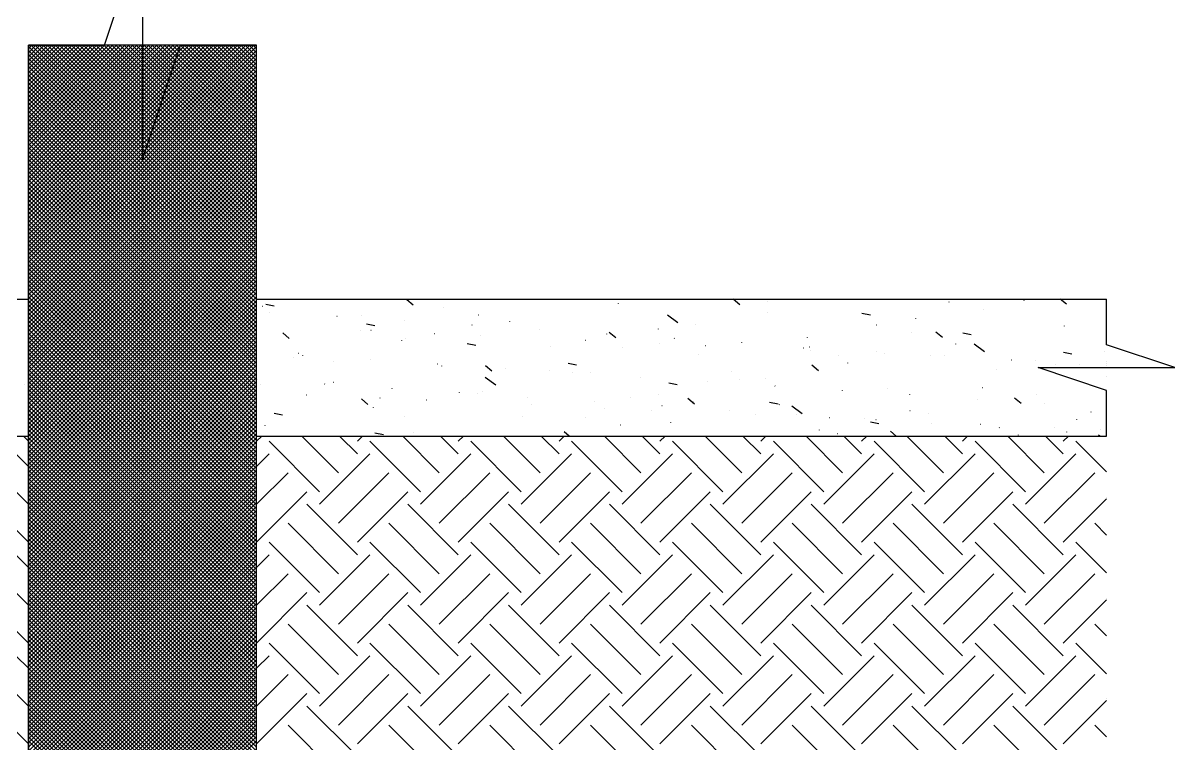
# Model space of a CAD drawing. Extents: x 0 to 119, y 0 to 84.
# Drawn here: x 55.421 to 59.46, y 30.561 to 33.087 of the extents above; entities that cross this region are included whole.
import ezdxf

# ---------------------------------------------------------------- set-up
doc = ezdxf.new("R2010")
doc.units = 0
doc.header["$MEASUREMENT"] = 0
for name, color, linetype in [('1', 3, 'CONTINUOUS'), ('10', 252, 'CONTINUOUS'), ('29', 9, 'CONTINUOUS'), ('3', 7, 'CONTINUOUS'), ('6', 178, 'CONTINUOUS')]:
    doc.layers.add(name, color=color, linetype=linetype)

msp = doc.modelspace()

# ---------------------------------------------------------------- linework, layer by layer
at = {"layer": '1', "color": 3, "linetype": 'Continuous'}
for p, q in [((55.440299, 31.621594), (55.422457, 31.639437)), ((56.240299, 31.621594), (56.258141, 31.639437)), ((56.527414, 31.510962), (56.398939, 31.639437)), ((56.593705, 31.577253), (56.531521, 31.639437)), ((56.593705, 31.621447), (56.611694, 31.639437)), ((56.880967, 31.510962), (56.752492, 31.639437)), ((56.947258, 31.577253), (56.885075, 31.639437)), ((56.947258, 31.621447), (56.965248, 31.639437)), ((57.23452, 31.510962), (57.106046, 31.639437)), ((57.300812, 31.577253), (57.238628, 31.639437)), ((57.300812, 31.621447), (57.318801, 31.639437)), ((57.588074, 31.510962), (57.459599, 31.639437)), ((57.654365, 31.577253), (57.592182, 31.639437)), ((57.654365, 31.621447), (57.672354, 31.639437)), ((57.941627, 31.510962), (57.813152, 31.639437)), ((58.007918, 31.577253), (57.945735, 31.639437)), ((58.007918, 31.621447), (58.025908, 31.639437)), ((58.295181, 31.510962), (58.166706, 31.639437)), ((58.361472, 31.577253), (58.299288, 31.639437)), ((58.361472, 31.621447), (58.379461, 31.639437)), ((58.648734, 31.510962), (58.520259, 31.639437)), ((58.715025, 31.577253), (58.652842, 31.639437)), ((58.715025, 31.621447), (58.733015, 31.639437)), ((59.002287, 31.510962), (58.873813, 31.639437)), ((59.068579, 31.577253), (59.006395, 31.639437)), ((59.068579, 31.621447), (59.086568, 31.639437)), ((56.461122, 31.44467), (56.284346, 31.621447)), ((56.814676, 31.44467), (56.637899, 31.621447)), ((57.168229, 31.44467), (56.991452, 31.621447)), ((57.521783, 31.44467), (57.345006, 31.621447)), ((57.875336, 31.44467), (57.698559, 31.621447)), ((58.228889, 31.44467), (58.052113, 31.621447)), ((58.582443, 31.44467), (58.405666, 31.621447)), ((58.935996, 31.44467), (58.759219, 31.621447)), ((59.220299, 31.513921), (59.112773, 31.621447)), ((55.440299, 31.533206), (55.396252, 31.577253)), ((56.240299, 31.533206), (56.284346, 31.577253)), ((56.461122, 31.400476), (56.637899, 31.577253)), ((56.814676, 31.400476), (56.991452, 31.577253)), ((57.168229, 31.400476), (57.345006, 31.577253)), ((57.521783, 31.400476), (57.698559, 31.577253)), ((57.875336, 31.400476), (58.052113, 31.577253)), ((58.228889, 31.400476), (58.405666, 31.577253)), ((58.582443, 31.400476), (58.759219, 31.577253)), ((58.935996, 31.400476), (59.112773, 31.577253)), ((55.440299, 31.400624), (55.329961, 31.510962)), ((56.240299, 31.400624), (56.350637, 31.510962)), ((56.527414, 31.334185), (56.70419, 31.510962)), ((56.880967, 31.334185), (57.057744, 31.510962)), ((57.23452, 31.334185), (57.411297, 31.510962)), ((57.588074, 31.334185), (57.764851, 31.510962)), ((57.941627, 31.334185), (58.118404, 31.510962)), ((58.295181, 31.334185), (58.471957, 31.510962)), ((58.648734, 31.334185), (58.825511, 31.510962)), ((59.002287, 31.334185), (59.179064, 31.510962)), ((55.440299, 31.268041), (55.263669, 31.44467)), ((56.240299, 31.268041), (56.416928, 31.44467)), ((56.593705, 31.267894), (56.770482, 31.44467)), ((56.947258, 31.267894), (57.124035, 31.44467)), ((57.300812, 31.267894), (57.477588, 31.44467)), ((57.654365, 31.267894), (57.831142, 31.44467)), ((58.007918, 31.267894), (58.184695, 31.44467)), ((58.361472, 31.267894), (58.538249, 31.44467)), ((58.715025, 31.267894), (58.891802, 31.44467)), ((59.220299, 31.425533), (59.220299, 31.425533)), ((56.593705, 31.2237), (56.416928, 31.400476)), ((56.947258, 31.2237), (56.770482, 31.400476)), ((57.300812, 31.2237), (57.124035, 31.400476)), ((57.654365, 31.2237), (57.477588, 31.400476)), ((58.007918, 31.2237), (57.831142, 31.400476)), ((58.361472, 31.2237), (58.184695, 31.400476)), ((58.715025, 31.2237), (58.538249, 31.400476)), ((59.068579, 31.2237), (58.891802, 31.400476)), ((59.068579, 31.267894), (59.220299, 31.419614)), ((56.527414, 31.157408), (56.350637, 31.334185)), ((56.880967, 31.157408), (56.70419, 31.334185)), ((57.23452, 31.157408), (57.057744, 31.334185)), ((57.588074, 31.157408), (57.411297, 31.334185)), ((57.941627, 31.157408), (57.764851, 31.334185)), ((58.295181, 31.157408), (58.118404, 31.334185)), ((58.648734, 31.157408), (58.471957, 31.334185)), ((59.002287, 31.157408), (58.825511, 31.334185)), ((59.220299, 31.29295), (59.179064, 31.334185)), ((56.461122, 31.091117), (56.284346, 31.267894)), ((56.814676, 31.091117), (56.637899, 31.267894)), ((57.168229, 31.091117), (56.991452, 31.267894)), ((57.521783, 31.091117), (57.345006, 31.267894)), ((57.875336, 31.091117), (57.698559, 31.267894)), ((58.228889, 31.091117), (58.052113, 31.267894)), ((58.582443, 31.091117), (58.405666, 31.267894)), ((58.935996, 31.091117), (58.759219, 31.267894)), ((59.220299, 31.160368), (59.112773, 31.267894)), ((55.440299, 31.179653), (55.396252, 31.2237)), ((56.240299, 31.179653), (56.284346, 31.2237)), ((56.461122, 31.046923), (56.637899, 31.2237)), ((56.814676, 31.046923), (56.991452, 31.2237)), ((57.168229, 31.046923), (57.345006, 31.2237)), ((57.521783, 31.046923), (57.698559, 31.2237)), ((57.875336, 31.046923), (58.052113, 31.2237)), ((58.228889, 31.046923), (58.405666, 31.2237)), ((58.582443, 31.046923), (58.759219, 31.2237)), ((58.935996, 31.046923), (59.112773, 31.2237)), ((55.440299, 31.04707), (55.329961, 31.157408)), ((56.240299, 31.04707), (56.350637, 31.157408)), ((56.527414, 30.980632), (56.70419, 31.157408)), ((56.880967, 30.980632), (57.057744, 31.157408)), ((57.23452, 30.980632), (57.411297, 31.157408)), ((57.588074, 30.980632), (57.764851, 31.157408)), ((57.941627, 30.980632), (58.118404, 31.157408)), ((58.295181, 30.980632), (58.471957, 31.157408)), ((58.648734, 30.980632), (58.825511, 31.157408)), ((59.002287, 30.980632), (59.179064, 31.157408)), ((55.440299, 30.914488), (55.263669, 31.091117)), ((56.240299, 30.914488), (56.416928, 31.091117)), ((56.593705, 30.91434), (56.770482, 31.091117)), ((56.947258, 30.91434), (57.124035, 31.091117)), ((57.300812, 30.91434), (57.477588, 31.091117)), ((57.654365, 30.91434), (57.831142, 31.091117)), ((58.007918, 30.91434), (58.184695, 31.091117)), ((58.361472, 30.91434), (58.538249, 31.091117)), ((58.715025, 30.91434), (58.891802, 31.091117)), ((59.068579, 30.91434), (59.220299, 31.06606)), ((59.220299, 31.071979), (59.220299, 31.071979)), ((56.593705, 30.870146), (56.416928, 31.046923)), ((56.947258, 30.870146), (56.770482, 31.046923)), ((57.300812, 30.870146), (57.124035, 31.046923)), ((57.654365, 30.870146), (57.477588, 31.046923)), ((58.007918, 30.870146), (57.831142, 31.046923)), ((58.361472, 30.870146), (58.184695, 31.046923)), ((58.715025, 30.870146), (58.538249, 31.046923)), ((59.068579, 30.870146), (58.891802, 31.046923)), ((56.527414, 30.803855), (56.350637, 30.980632)), ((56.880967, 30.803855), (56.70419, 30.980632)), ((57.23452, 30.803855), (57.057744, 30.980632)), ((57.588074, 30.803855), (57.411297, 30.980632)), ((57.941627, 30.803855), (57.764851, 30.980632)), ((58.295181, 30.803855), (58.118404, 30.980632)), ((58.648734, 30.803855), (58.471957, 30.980632)), ((59.002287, 30.803855), (58.825511, 30.980632)), ((59.220299, 30.939397), (59.179064, 30.980632)), ((56.461122, 30.737564), (56.284346, 30.91434)), ((56.814676, 30.737564), (56.637899, 30.91434)), ((57.168229, 30.737564), (56.991452, 30.91434)), ((57.521783, 30.737564), (57.345006, 30.91434)), ((57.875336, 30.737564), (57.698559, 30.91434)), ((58.228889, 30.737564), (58.052113, 30.91434)), ((58.582443, 30.737564), (58.405666, 30.91434)), ((58.935996, 30.737564), (58.759219, 30.91434)), ((59.220299, 30.806814), (59.112773, 30.91434)), ((55.440299, 30.826099), (55.396252, 30.870146)), ((56.240299, 30.826099), (56.284346, 30.870146)), ((56.461122, 30.69337), (56.637899, 30.870146)), ((56.814676, 30.69337), (56.991452, 30.870146)), ((57.168229, 30.69337), (57.345006, 30.870146)), ((57.521783, 30.69337), (57.698559, 30.870146)), ((57.875336, 30.69337), (58.052113, 30.870146)), ((58.228889, 30.69337), (58.405666, 30.870146)), ((58.582443, 30.69337), (58.759219, 30.870146)), ((58.935996, 30.69337), (59.112773, 30.870146)), ((55.440299, 30.693517), (55.329961, 30.803855)), ((56.240299, 30.693517), (56.350637, 30.803855)), ((56.527414, 30.627078), (56.70419, 30.803855)), ((56.880967, 30.627078), (57.057744, 30.803855)), ((57.23452, 30.627078), (57.411297, 30.803855)), ((57.588074, 30.627078), (57.764851, 30.803855)), ((57.941627, 30.627078), (58.118404, 30.803855)), ((58.295181, 30.627078), (58.471957, 30.803855)), ((58.648734, 30.627078), (58.825511, 30.803855)), ((59.002287, 30.627078), (59.179064, 30.803855)), ((55.440299, 30.560934), (55.263669, 30.737564)), ((56.240299, 30.560934), (56.416928, 30.737564)), ((56.593705, 30.560787), (56.770482, 30.737564)), ((56.947258, 30.560787), (57.124035, 30.737564)), ((57.300812, 30.560787), (57.477588, 30.737564)), ((57.654365, 30.560787), (57.831142, 30.737564)), ((58.007918, 30.560787), (58.184695, 30.737564)), ((58.361472, 30.560787), (58.538249, 30.737564)), ((58.715025, 30.560787), (58.891802, 30.737564)), ((59.068579, 30.560787), (59.220299, 30.712507)), ((59.220299, 30.718426), (59.220299, 30.718426)), ((56.593705, 30.516593), (56.416928, 30.69337)), ((56.947258, 30.516593), (56.770482, 30.69337)), ((57.300812, 30.516593), (57.124035, 30.69337)), ((57.654365, 30.516593), (57.477588, 30.69337)), ((58.007918, 30.516593), (57.831142, 30.69337)), ((58.361472, 30.516593), (58.184695, 30.69337)), ((58.715025, 30.516593), (58.538249, 30.69337)), ((59.068579, 30.516593), (58.891802, 30.69337)), ((56.527414, 30.450302), (56.350637, 30.627078)), ((56.880967, 30.450302), (56.70419, 30.627078)), ((57.23452, 30.450302), (57.057744, 30.627078)), ((57.588074, 30.450302), (57.411297, 30.627078)), ((57.941627, 30.450302), (57.764851, 30.627078)), ((58.295181, 30.450302), (58.118404, 30.627078)), ((58.648734, 30.450302), (58.471957, 30.627078)), ((59.002287, 30.450302), (58.825511, 30.627078)), ((59.220299, 30.585844), (59.179064, 30.627078))]:
    msp.add_line(p, q, dxfattribs=at)
at = {"layer": '10', "color": 252, "linetype": 'Continuous'}
for p, q in [((56.78962, 32.098222), (56.766639, 32.117505)), ((57.934729, 32.099755), (57.911748, 32.119039)), ((58.032772, 32.112502), (58.032284, 32.11261)), ((58.931405, 32.11359), (58.931339, 32.114085)), ((59.079838, 32.101289), (59.058211, 32.119437)), ((56.260732, 32.093901), (56.260244, 32.094009)), ((56.301693, 32.094413), (56.272244, 32.100137)), ((56.285953, 32.073703), (56.285648, 32.0741)), ((56.896159, 32.090181), (56.895671, 32.090289)), ((57.508739, 32.103206), (57.508674, 32.103701)), ((58.030617, 32.072461), (58.030551, 32.072957)), ((58.392325, 32.063553), (58.362876, 32.069277)), ((58.668199, 32.108782), (58.667711, 32.10889)), ((58.790236, 32.081727), (58.789748, 32.081835)), ((56.522505, 32.058394), (56.522201, 32.058791)), ((56.607951, 32.062077), (56.607886, 32.062573)), ((56.655079, 32.025722), (56.62563, 32.031446)), ((56.759058, 32.043084), (56.758753, 32.043481)), ((57.018196, 32.063126), (57.017708, 32.063234)), ((57.128654, 32.040256), (57.128589, 32.040752)), ((57.717496, 32.03617), (57.681176, 32.062738)), ((57.778101, 32.03181), (57.777612, 32.031918)), ((58.55132, 32.05064), (58.551254, 32.051136)), ((59.220299, 32.058224), (59.220299, 32.058224)), ((59.220299, 32.058224), (59.220299, 32.058224)), ((56.354953, 31.981753), (56.331972, 32.001037)), ((56.605918, 32.009117), (56.605418, 32.009139)), ((56.641487, 32.009489), (56.640999, 32.009597)), ((56.864671, 31.99782), (56.864172, 31.997842)), ((56.995611, 32.027775), (56.995306, 32.028172)), ((57.027016, 31.990732), (57.026517, 31.990753)), ((57.232163, 32.012465), (57.231859, 32.012862)), ((57.468716, 31.997156), (57.468411, 31.997552)), ((57.500063, 31.983287), (57.477081, 32.00257)), ((57.649846, 32.014717), (57.649781, 32.015212)), ((58.413528, 32.02809), (58.413039, 32.028199)), ((58.535565, 32.001035), (58.535076, 32.001144)), ((58.645172, 31.98482), (58.622191, 32.004104)), ((58.745711, 31.994862), (58.716262, 32.000586)), ((59.072512, 32.025101), (59.072447, 32.025596)), ((56.749058, 31.973588), (56.748993, 31.974084)), ((56.763524, 31.982434), (56.763036, 31.982542)), ((57.008464, 31.95703), (56.979016, 31.962755)), ((57.269761, 31.951767), (57.269696, 31.952263)), ((57.394167, 31.974702), (57.393667, 31.974723)), ((57.523429, 31.951118), (57.522941, 31.951227)), ((57.65292, 31.963404), (57.652421, 31.963426)), ((57.705269, 31.981846), (57.704964, 31.982243)), ((57.815265, 31.956316), (57.814766, 31.956338)), ((57.941821, 31.966537), (57.941517, 31.966933)), ((58.171724, 31.983972), (58.171659, 31.984468)), ((58.178374, 31.951227), (58.178069, 31.951624)), ((58.692427, 31.962151), (58.692362, 31.962647)), ((58.792271, 31.935069), (58.755951, 31.961636)), ((59.220299, 31.986385), (59.220299, 31.986385)), ((59.220299, 31.986385), (59.220299, 31.986385)), ((59.220299, 31.986385), (59.220299, 31.986385)), ((59.220299, 31.983429), (59.220299, 31.983429)), ((56.368288, 31.915844), (56.368223, 31.91634)), ((56.386816, 31.928797), (56.386327, 31.928906)), ((56.402226, 31.922173), (56.401922, 31.92257)), ((56.638779, 31.906863), (56.638474, 31.90726)), ((57.790954, 31.926228), (57.790888, 31.926724)), ((58.158856, 31.947399), (58.158368, 31.947507)), ((58.182416, 31.940286), (58.181916, 31.940308)), ((58.280893, 31.920344), (58.280405, 31.920452)), ((58.414926, 31.935918), (58.414622, 31.936314)), ((58.441169, 31.928988), (58.44067, 31.92901)), ((58.603515, 31.9219), (58.603015, 31.921922)), ((58.651479, 31.920608), (58.651175, 31.921005)), ((59.099096, 31.92617), (59.069648, 31.931895)), ((59.213619, 31.936612), (59.213554, 31.937108)), ((56.508853, 31.901743), (56.508364, 31.901851)), ((56.875331, 31.891554), (56.875027, 31.891951)), ((56.890166, 31.8851), (56.8901, 31.885595)), ((57.065396, 31.866818), (57.042415, 31.886102)), ((57.111884, 31.876244), (57.11158, 31.876641)), ((57.268757, 31.870427), (57.268269, 31.870535)), ((57.36185, 31.888339), (57.332401, 31.894063)), ((58.210505, 31.868352), (58.187524, 31.887635)), ((58.312831, 31.895484), (58.312766, 31.895979)), ((58.833534, 31.873662), (58.833469, 31.874158)), ((58.888032, 31.905299), (58.887727, 31.905695)), ((58.970665, 31.90587), (58.970165, 31.905892)), ((59.040798, 31.889028), (59.04031, 31.889136)), ((59.124584, 31.889989), (59.12428, 31.890386)), ((59.220299, 31.902611), (59.220299, 31.902611)), ((59.220299, 31.894971), (59.220299, 31.894971)), ((59.220299, 31.894971), (59.220299, 31.894971)), ((59.220299, 31.885877), (59.220299, 31.885877)), ((59.220299, 31.885877), (59.220299, 31.885877)), ((59.220299, 31.885877), (59.220299, 31.885877)), ((55.438068, 31.837322), (55.438372, 31.837718)), ((56.242529, 31.837322), (56.242225, 31.837718)), ((56.509395, 31.827355), (56.50933, 31.827851)), ((57.078568, 31.818465), (57.042248, 31.845032)), ((57.348437, 31.860935), (57.348132, 31.861332)), ((57.410869, 31.863278), (57.410803, 31.863774)), ((57.584989, 31.845625), (57.584685, 31.846022)), ((57.821542, 31.830316), (57.821238, 31.830712)), ((57.904184, 31.866707), (57.903696, 31.866815)), ((57.932061, 31.837739), (57.931996, 31.838235)), ((58.026221, 31.839652), (58.025733, 31.83976)), ((59.220299, 31.849233), (59.220299, 31.849233)), ((59.220299, 31.849233), (59.220299, 31.849233)), ((55.426417, 31.821051), (55.426905, 31.821159)), ((56.254181, 31.821051), (56.253693, 31.821159)), ((56.479082, 31.822012), (56.478778, 31.822409)), ((56.715635, 31.806703), (56.71533, 31.807099)), ((56.952187, 31.791393), (56.951883, 31.79179)), ((57.014086, 31.789735), (57.013598, 31.789843)), ((57.031273, 31.796611), (57.031208, 31.797107)), ((57.649513, 31.786015), (57.649025, 31.786123)), ((57.715236, 31.819648), (57.685787, 31.825372)), ((58.058095, 31.815006), (58.05779, 31.815403)), ((58.294647, 31.799697), (58.294343, 31.800093)), ((58.453939, 31.806995), (58.453873, 31.807491)), ((58.786126, 31.808336), (58.785638, 31.808444)), ((56.414717, 31.783342), (56.414218, 31.783364)), ((56.630729, 31.750349), (56.607748, 31.769633)), ((56.673471, 31.772045), (56.672971, 31.772067)), ((56.835816, 31.764957), (56.835317, 31.764979)), ((57.18874, 31.776083), (57.188436, 31.77648)), ((57.202966, 31.748927), (57.202467, 31.748948)), ((57.425293, 31.760774), (57.424988, 31.761171)), ((57.551976, 31.774789), (57.551911, 31.775285)), ((57.661845, 31.745464), (57.661541, 31.745861)), ((57.775839, 31.751883), (57.752857, 31.771167)), ((57.77155, 31.75896), (57.771062, 31.759069)), ((58.068622, 31.750957), (58.039173, 31.756681)), ((58.073168, 31.74925), (58.073103, 31.749746)), ((58.5312, 31.784387), (58.530896, 31.784784)), ((58.767753, 31.769078), (58.767448, 31.769474)), ((58.920948, 31.753417), (58.897967, 31.7727)), ((58.974642, 31.785173), (58.974576, 31.785669)), ((59.004305, 31.753768), (59.004001, 31.754165)), ((59.220299, 31.765252), (59.220299, 31.765252)), ((56.331376, 31.713125), (56.301927, 31.71885)), ((56.650503, 31.738866), (56.650437, 31.739362)), ((56.759414, 31.709043), (56.758926, 31.709152)), ((57.17238, 31.708122), (57.172315, 31.708618)), ((57.394841, 31.705324), (57.394353, 31.705432)), ((57.46172, 31.737629), (57.46122, 31.737651)), ((57.624065, 31.730541), (57.623566, 31.730563)), ((57.898398, 31.730155), (57.898094, 31.730552)), ((57.991216, 31.714511), (57.990716, 31.714533)), ((58.153343, 31.717363), (58.117022, 31.743931)), ((58.134951, 31.714845), (58.134646, 31.715242)), ((58.531455, 31.727645), (58.530966, 31.727753)), ((58.595046, 31.718506), (58.594981, 31.719002)), ((59.166882, 31.723925), (59.166393, 31.724033)), ((59.220299, 31.712082), (59.220299, 31.712082)), ((56.270417, 31.675917), (56.270352, 31.676412)), ((57.516878, 31.678269), (57.51639, 31.678377)), ((57.693083, 31.686301), (57.693018, 31.686796)), ((58.249969, 31.703214), (58.24947, 31.703235)), ((58.371503, 31.699536), (58.371199, 31.699933)), ((58.422008, 31.682265), (58.392559, 31.68799)), ((58.412314, 31.696125), (58.411815, 31.696147)), ((58.608056, 31.684226), (58.607752, 31.684623)), ((58.779465, 31.680095), (58.778965, 31.680117)), ((58.844609, 31.668917), (58.844304, 31.669314)), ((59.038218, 31.668798), (59.037719, 31.66882)), ((59.115749, 31.696685), (59.115684, 31.69718)), ((56.27522, 31.639437), (56.27522, 31.639437)), ((56.27522, 31.639437), (56.27522, 31.639437)), ((56.386764, 31.639437), (56.386764, 31.639437)), ((56.394372, 31.639437), (56.394372, 31.639437)), ((56.394372, 31.639437), (56.394372, 31.639437)), ((56.404678, 31.639437), (56.404678, 31.639437)), ((56.404678, 31.639437), (56.404678, 31.639437)), ((56.404678, 31.639437), (56.404678, 31.639437)), ((56.454742, 31.639437), (56.454742, 31.639437)), ((56.454742, 31.639437), (56.454742, 31.639437)), ((56.454742, 31.639437), (56.454742, 31.639437)), ((56.534135, 31.639437), (56.534135, 31.639437)), ((56.534135, 31.639437), (56.534135, 31.639437)), ((56.534135, 31.639437), (56.534135, 31.639437)), ((56.619177, 31.639437), (56.619177, 31.639437)), ((56.619177, 31.639437), (56.619177, 31.639437)), ((56.684762, 31.644434), (56.655313, 31.650158)), ((56.663593, 31.639437), (56.663593, 31.639437)), ((56.663593, 31.639437), (56.663593, 31.639437)), ((56.663593, 31.639437), (56.663593, 31.639437)), ((56.710472, 31.639437), (56.710472, 31.639437)), ((56.76291, 31.639437), (56.76291, 31.639437)), ((56.79161, 31.650377), (56.791545, 31.650873)), ((56.79305, 31.639437), (56.79305, 31.639437)), ((56.79305, 31.639437), (56.79305, 31.639437)), ((56.79305, 31.639437), (56.79305, 31.639437)), ((56.843982, 31.639437), (56.843982, 31.639437)), ((56.843982, 31.639437), (56.843982, 31.639437)), ((56.922508, 31.639437), (56.922508, 31.639437)), ((57.051965, 31.639437), (57.051965, 31.639437)), ((57.068788, 31.639437), (57.068788, 31.639437)), ((57.068788, 31.639437), (57.068788, 31.639437)), ((57.07339, 31.639437), (57.07339, 31.639437)), ((57.07339, 31.639437), (57.07339, 31.639437)), ((57.181423, 31.639437), (57.181423, 31.639437)), ((57.293593, 31.639437), (57.293593, 31.639437)), ((57.293593, 31.639437), (57.293593, 31.639437)), ((57.31088, 31.639437), (57.31088, 31.639437)), ((57.31088, 31.639437), (57.31088, 31.639437)), ((57.336379, 31.639437), (57.318191, 31.654698)), ((57.323321, 31.639437), (57.323321, 31.639437)), ((57.440338, 31.639437), (57.440338, 31.639437)), ((57.440338, 31.639437), (57.440338, 31.639437)), ((57.518398, 31.639437), (57.518398, 31.639437)), ((57.518398, 31.639437), (57.518398, 31.639437)), ((57.569795, 31.639437), (57.569795, 31.639437)), ((57.569795, 31.639437), (57.569795, 31.639437)), ((57.692039, 31.639437), (57.692039, 31.639437)), ((57.692039, 31.639437), (57.692039, 31.639437)), ((57.692039, 31.639437), (57.692039, 31.639437)), ((57.699253, 31.639437), (57.699253, 31.639437)), ((57.699253, 31.639437), (57.699253, 31.639437)), ((57.743204, 31.639437), (57.743204, 31.639437)), ((57.743204, 31.639437), (57.743204, 31.639437)), ((57.82871, 31.639437), (57.82871, 31.639437)), ((57.82871, 31.639437), (57.82871, 31.639437)), ((57.82871, 31.639437), (57.82871, 31.639437)), ((57.909847, 31.639437), (57.909847, 31.639437)), ((57.958168, 31.639437), (57.958168, 31.639437)), ((57.958168, 31.639437), (57.958168, 31.639437)), ((57.958168, 31.639437), (57.958168, 31.639437)), ((57.968009, 31.639437), (57.968009, 31.639437)), ((57.968009, 31.639437), (57.968009, 31.639437)), ((58.087625, 31.639437), (58.087625, 31.639437)), ((58.087625, 31.639437), (58.087625, 31.639437)), ((58.087625, 31.639437), (58.087625, 31.639437)), ((58.192814, 31.639437), (58.192814, 31.639437)), ((58.192814, 31.639437), (58.192814, 31.639437)), ((58.214276, 31.660761), (58.21421, 31.661257)), ((58.217083, 31.639437), (58.217083, 31.639437)), ((58.217083, 31.639437), (58.217083, 31.639437)), ((58.217083, 31.639437), (58.217083, 31.639437)), ((58.259878, 31.639437), (58.259878, 31.639437)), ((58.276783, 31.646953), (58.276295, 31.647061)), ((58.310687, 31.639437), (58.310687, 31.639437)), ((58.310687, 31.639437), (58.310687, 31.639437)), ((58.346541, 31.639437), (58.346541, 31.639437)), ((58.417619, 31.639437), (58.417619, 31.639437)), ((58.417619, 31.639437), (58.417619, 31.639437)), ((58.483316, 31.639437), (58.4633, 31.656232)), ((58.475998, 31.639437), (58.475998, 31.639437)), ((58.605456, 31.639437), (58.605456, 31.639437)), ((58.642343, 31.639437), (58.642343, 31.639437)), ((58.642425, 31.639437), (58.642425, 31.639437)), ((58.642425, 31.639437), (58.642425, 31.639437)), ((58.734913, 31.639437), (58.734913, 31.639437)), ((58.734913, 31.639437), (58.734913, 31.639437)), ((58.864371, 31.639437), (58.864371, 31.639437)), ((58.864371, 31.639437), (58.864371, 31.639437)), ((58.86723, 31.639437), (58.86723, 31.639437)), ((58.86723, 31.639437), (58.86723, 31.639437)), ((58.91221, 31.643233), (58.911722, 31.643341)), ((58.929335, 31.639437), (58.929335, 31.639437)), ((58.993828, 31.639437), (58.993828, 31.639437)), ((58.993828, 31.639437), (58.993828, 31.639437)), ((59.056784, 31.639437), (59.056784, 31.639437)), ((59.081161, 31.653607), (59.080857, 31.654004)), ((59.092035, 31.639437), (59.092035, 31.639437)), ((59.092035, 31.639437), (59.092035, 31.639437)), ((59.123286, 31.639437), (59.123286, 31.639437)), ((59.123286, 31.639437), (59.123286, 31.639437)), ((59.196436, 31.639437), (59.191797, 31.642829)), ((59.200563, 31.66171), (59.200064, 31.661732)), ((59.220299, 31.660848), (59.220299, 31.660848)), ((59.220299, 31.660848), (59.220299, 31.660848)), ((59.220299, 31.660848), (59.220299, 31.660848))]:
    msp.add_line(p, q, dxfattribs=at)
at = {"layer": '29', "color": 9, "linetype": 'Continuous'}
for p, q in [((55.440299, 32.218912), (56.230313, 33.008927)), ((55.440299, 32.233054), (56.216171, 33.008927)), ((55.440299, 32.247196), (56.202029, 33.008927)), ((55.440299, 32.261338), (56.187887, 33.008927)), ((55.440299, 32.275481), (56.173745, 33.008927)), ((55.440299, 32.289623), (56.159603, 33.008927)), ((55.440299, 32.303765), (56.14546, 33.008927)), ((55.440299, 32.317907), (56.131318, 33.008927)), ((55.440299, 32.332049), (56.117176, 33.008927)), ((55.440299, 32.346191), (56.103034, 33.008927)), ((55.440299, 32.360333), (56.088892, 33.008927)), ((55.440299, 32.374476), (56.07475, 33.008927)), ((55.440299, 32.388618), (56.060608, 33.008927)), ((55.440299, 32.40276), (56.046465, 33.008927)), ((55.440299, 32.416902), (56.032323, 33.008927)), ((55.440299, 32.431044), (56.018181, 33.008927)), ((55.440299, 32.445186), (56.004039, 33.008927)), ((55.440299, 32.459328), (55.989897, 33.008927)), ((55.440299, 32.47347), (55.975755, 33.008927)), ((55.440299, 32.487613), (55.961613, 33.008927)), ((55.440299, 32.501755), (55.947471, 33.008927)), ((55.440299, 32.515897), (55.933328, 33.008927)), ((55.440299, 32.530039), (55.919186, 33.008927)), ((55.440299, 32.544181), (55.905044, 33.008927)), ((55.440299, 32.558323), (55.890902, 33.008927)), ((55.440299, 32.572465), (55.87676, 33.008927)), ((55.440299, 32.586608), (55.862618, 33.008927)), ((55.440299, 32.60075), (55.848476, 33.008927)), ((55.440299, 32.614892), (55.834333, 33.008927)), ((55.440299, 32.629034), (55.820191, 33.008927)), ((55.440299, 32.643176), (55.806049, 33.008927)), ((55.440299, 32.657318), (55.791907, 33.008927)), ((55.440299, 32.67146), (55.777765, 33.008927)), ((55.440299, 32.685603), (55.763623, 33.008927)), ((55.440299, 32.699745), (55.749481, 33.008927)), ((55.440299, 32.713887), (55.735338, 33.008927)), ((55.440299, 32.728029), (55.721196, 33.008927)), ((55.440299, 32.742171), (55.707054, 33.008927)), ((55.440299, 32.756313), (55.692912, 33.008927)), ((55.440299, 32.770455), (55.67877, 33.008927)), ((55.440299, 32.784597), (55.664628, 33.008927)), ((55.440299, 32.79874), (55.650486, 33.008927)), ((55.440299, 32.812882), (55.636344, 33.008927)), ((55.440299, 32.827024), (55.622201, 33.008927)), ((55.440299, 32.841166), (55.608059, 33.008927)), ((55.440299, 32.855308), (55.593917, 33.008927)), ((55.440299, 32.86945), (55.579775, 33.008927)), ((55.440299, 32.883592), (55.565633, 33.008927)), ((55.440299, 32.897735), (55.551491, 33.008927)), ((55.440299, 32.911877), (55.537349, 33.008927)), ((55.440299, 32.926019), (55.523206, 33.008927)), ((55.440299, 32.940161), (55.509064, 33.008927)), ((55.440299, 32.954303), (55.494922, 33.008927)), ((55.440299, 32.968445), (55.48078, 33.008927)), ((55.440299, 32.982587), (55.466638, 33.008927)), ((55.440299, 32.99673), (55.452496, 33.008927)), ((55.440299, 32.20477), (56.240299, 33.00477)), ((55.440299, 33.004617), (56.240299, 32.204617)), ((55.450132, 33.008927), (56.240299, 32.21876)), ((55.464274, 33.008927), (56.240299, 32.232902)), ((55.478416, 33.008927), (56.240299, 32.247044)), ((55.492558, 33.008927), (56.240299, 32.261186)), ((55.5067, 33.008927), (56.240299, 32.275328)), ((55.520842, 33.008927), (56.240299, 32.28947)), ((55.534985, 33.008927), (56.240299, 32.303612)), ((55.549127, 33.008927), (56.240299, 32.317755)), ((55.563269, 33.008927), (56.240299, 32.331897)), ((55.577411, 33.008927), (56.240299, 32.346039)), ((55.591553, 33.008927), (56.240299, 32.360181)), ((55.605695, 33.008927), (56.240299, 32.374323)), ((55.619837, 33.008927), (56.240299, 32.388465)), ((55.63398, 33.008927), (56.240299, 32.402607)), ((55.648122, 33.008927), (56.240299, 32.416749)), ((55.662264, 33.008927), (56.240299, 32.430892)), ((55.676406, 33.008927), (56.240299, 32.445034)), ((55.690548, 33.008927), (56.240299, 32.459176)), ((55.70469, 33.008927), (56.240299, 32.473318)), ((55.718832, 33.008927), (56.240299, 32.48746)), ((55.732974, 33.008927), (56.240299, 32.501602)), ((55.747117, 33.008927), (56.240299, 32.515744)), ((55.761259, 33.008927), (56.240299, 32.529887)), ((55.775401, 33.008927), (56.240299, 32.544029)), ((55.789543, 33.008927), (56.240299, 32.558171)), ((55.803685, 33.008927), (56.240299, 32.572313)), ((55.817827, 33.008927), (56.240299, 32.586455)), ((55.831969, 33.008927), (56.240299, 32.600597)), ((55.846112, 33.008927), (56.240299, 32.614739)), ((55.860254, 33.008927), (56.240299, 32.628882)), ((55.874396, 33.008927), (56.240299, 32.643024)), ((55.888538, 33.008927), (56.240299, 32.657166)), ((55.90268, 33.008927), (56.240299, 32.671308)), ((55.916822, 33.008927), (56.240299, 32.68545)), ((55.930964, 33.008927), (56.240299, 32.699592)), ((55.945107, 33.008927), (56.240299, 32.713734)), ((55.959249, 33.008927), (56.240299, 32.727876)), ((55.973391, 33.008927), (56.240299, 32.742019)), ((55.987533, 33.008927), (56.240299, 32.756161)), ((56.001675, 33.008927), (56.240299, 32.770303)), ((56.015817, 33.008927), (56.240299, 32.784445)), ((56.029959, 33.008927), (56.240299, 32.798587)), ((56.044101, 33.008927), (56.240299, 32.812729)), ((56.058244, 33.008927), (56.240299, 32.826871)), ((56.072386, 33.008927), (56.240299, 32.841014)), ((56.086528, 33.008927), (56.240299, 32.855156)), ((56.10067, 33.008927), (56.240299, 32.869298)), ((56.114812, 33.008927), (56.240299, 32.88344)), ((56.128954, 33.008927), (56.240299, 32.897582)), ((56.143096, 33.008927), (56.240299, 32.911724)), ((56.157239, 33.008927), (56.240299, 32.925866)), ((56.171381, 33.008927), (56.240299, 32.940008)), ((56.185523, 33.008927), (56.240299, 32.954151)), ((56.199665, 33.008927), (56.240299, 32.968293)), ((56.213807, 33.008927), (56.240299, 32.982435)), ((56.227949, 33.008927), (56.240299, 32.996577)), ((55.440299, 32.190628), (56.240299, 32.990628)), ((55.440299, 32.990475), (56.240299, 32.190475)), ((55.440299, 32.176486), (56.240299, 32.976486)), ((55.440299, 32.976333), (56.240299, 32.176333)), ((55.440299, 32.162344), (56.240299, 32.962344)), ((55.440299, 32.962191), (56.240299, 32.162191)), ((55.440299, 32.148201), (56.240299, 32.948201)), ((55.440299, 32.948049), (56.240299, 32.148049)), ((55.440299, 32.134059), (56.240299, 32.934059)), ((55.440299, 32.933907), (56.240299, 32.133907)), ((55.440299, 32.119917), (56.240299, 32.919917)), ((55.440299, 32.919765), (56.240299, 32.119765)), ((55.440299, 32.105775), (56.240299, 32.905775)), ((55.440299, 32.905622), (56.240299, 32.105622)), ((55.440299, 32.091633), (56.240299, 32.891633)), ((55.440299, 32.89148), (56.240299, 32.09148)), ((55.440299, 32.077491), (56.240299, 32.877491)), ((55.440299, 32.877338), (56.240299, 32.077338)), ((55.440299, 32.063349), (56.240299, 32.863349)), ((55.440299, 32.863196), (56.240299, 32.063196)), ((55.440299, 32.049206), (56.240299, 32.849206)), ((55.440299, 32.849054), (56.240299, 32.049054)), ((55.440299, 32.035064), (56.240299, 32.835064)), ((55.440299, 32.834912), (56.240299, 32.034912)), ((55.440299, 32.020922), (56.240299, 32.820922)), ((55.440299, 32.82077), (56.240299, 32.02077)), ((55.440299, 32.00678), (56.240299, 32.80678)), ((55.440299, 32.806628), (56.240299, 32.006628)), ((55.440299, 31.992638), (56.240299, 32.792638)), ((55.440299, 32.792485), (56.240299, 31.992485)), ((55.440299, 31.978496), (56.240299, 32.778496)), ((55.440299, 32.778343), (56.240299, 31.978343)), ((55.440299, 31.964354), (56.240299, 32.764354)), ((55.440299, 32.764201), (56.240299, 31.964201)), ((55.440299, 31.950211), (56.240299, 32.750211)), ((55.440299, 32.750059), (56.240299, 31.950059)), ((55.440299, 31.936069), (56.240299, 32.736069)), ((55.440299, 32.735917), (56.240299, 31.935917)), ((55.440299, 31.921927), (56.240299, 32.721927)), ((55.440299, 32.721775), (56.240299, 31.921775)), ((55.440299, 31.907785), (56.240299, 32.707785)), ((55.440299, 32.707633), (56.240299, 31.907633)), ((55.440299, 31.893643), (56.240299, 32.693643)), ((55.440299, 32.69349), (56.240299, 31.89349)), ((55.440299, 31.879501), (56.240299, 32.679501)), ((55.440299, 32.679348), (56.240299, 31.879348)), ((55.440299, 31.865359), (56.240299, 32.665359)), ((55.440299, 32.665206), (56.240299, 31.865206)), ((55.440299, 31.851217), (56.240299, 32.651217)), ((55.440299, 32.651064), (56.240299, 31.851064)), ((55.440299, 31.837074), (56.240299, 32.637074)), ((55.440299, 32.636922), (56.240299, 31.836922)), ((55.440299, 31.822932), (56.240299, 32.622932)), ((55.440299, 32.62278), (56.240299, 31.82278)), ((55.440299, 31.80879), (56.240299, 32.60879)), ((55.440299, 32.608638), (56.240299, 31.808638)), ((55.440299, 31.794648), (56.240299, 32.594648)), ((55.440299, 32.594496), (56.240299, 31.794496)), ((55.440299, 31.780506), (56.240299, 32.580506)), ((55.440299, 32.580353), (56.240299, 31.780353)), ((55.440299, 31.766364), (56.240299, 32.566364)), ((55.440299, 32.566211), (56.240299, 31.766211)), ((55.440299, 31.752222), (56.240299, 32.552222)), ((55.440299, 32.552069), (56.240299, 31.752069)), ((55.440299, 31.738079), (56.240299, 32.538079)), ((55.440299, 32.537927), (56.240299, 31.737927)), ((55.440299, 31.723937), (56.240299, 32.523937)), ((55.440299, 32.523785), (56.240299, 31.723785)), ((55.440299, 31.709795), (56.240299, 32.509795)), ((55.440299, 32.509643), (56.240299, 31.709643)), ((55.440299, 31.695653), (56.240299, 32.495653)), ((55.440299, 32.495501), (56.240299, 31.695501)), ((55.440299, 31.681511), (56.240299, 32.481511)), ((55.440299, 32.481358), (56.240299, 31.681358)), ((55.440299, 31.667369), (56.240299, 32.467369)), ((55.440299, 32.467216), (56.240299, 31.667216)), ((55.440299, 31.653227), (56.240299, 32.453227)), ((55.440299, 32.453074), (56.240299, 31.653074)), ((55.440299, 31.639084), (56.240299, 32.439084)), ((55.440299, 32.438932), (56.240299, 31.638932)), ((55.440299, 31.624942), (56.240299, 32.424942)), ((55.440299, 32.42479), (56.240299, 31.62479)), ((55.440299, 31.6108), (56.240299, 32.4108)), ((55.440299, 32.410648), (56.240299, 31.610648)), ((55.440299, 31.596658), (56.240299, 32.396658)), ((55.440299, 32.396506), (56.240299, 31.596506)), ((55.440299, 31.582516), (56.240299, 32.382516)), ((55.440299, 32.382363), (56.240299, 31.582363)), ((55.440299, 31.568374), (56.240299, 32.368374)), ((55.440299, 32.368221), (56.240299, 31.568221)), ((55.440299, 31.554232), (56.240299, 32.354232)), ((55.440299, 32.354079), (56.240299, 31.554079)), ((55.440299, 31.54009), (56.240299, 32.34009)), ((55.440299, 32.339937), (56.240299, 31.539937)), ((55.440299, 31.525947), (56.240299, 32.325947)), ((55.440299, 32.325795), (56.240299, 31.525795)), ((55.440299, 31.511805), (56.240299, 32.311805)), ((55.440299, 32.311653), (56.240299, 31.511653)), ((55.440299, 31.497663), (56.240299, 32.297663)), ((55.440299, 32.297511), (56.240299, 31.497511)), ((55.440299, 31.483521), (56.240299, 32.283521)), ((55.440299, 32.283369), (56.240299, 31.483369)), ((55.440299, 31.469379), (56.240299, 32.269379)), ((55.440299, 32.269226), (56.240299, 31.469226)), ((55.440299, 31.455237), (56.240299, 32.255237)), ((55.440299, 32.255084), (56.240299, 31.455084)), ((55.440299, 31.441095), (56.240299, 32.241095)), ((55.440299, 32.240942), (56.240299, 31.440942)), ((55.440299, 31.426952), (56.240299, 32.226952)), ((55.440299, 32.2268), (56.240299, 31.4268)), ((55.440299, 31.41281), (56.240299, 32.21281)), ((55.440299, 32.212658), (56.240299, 31.412658)), ((55.440299, 31.398668), (56.240299, 32.198668)), ((55.440299, 32.198516), (56.240299, 31.398516)), ((55.440299, 31.384526), (56.240299, 32.184526)), ((55.440299, 32.184374), (56.240299, 31.384374)), ((55.440299, 31.370384), (56.240299, 32.170384)), ((55.440299, 32.170231), (56.240299, 31.370231)), ((55.440299, 31.356242), (56.240299, 32.156242)), ((55.440299, 32.156089), (56.240299, 31.356089)), ((55.440299, 31.3421), (56.240299, 32.1421)), ((55.440299, 32.141947), (56.240299, 31.341947)), ((55.440299, 31.327958), (56.240299, 32.127958)), ((55.440299, 32.127805), (56.240299, 31.327805)), ((55.440299, 31.313815), (56.240299, 32.113815)), ((55.440299, 32.113663), (56.240299, 31.313663)), ((55.440299, 31.299673), (56.240299, 32.099673)), ((55.440299, 32.099521), (56.240299, 31.299521)), ((55.440299, 31.285531), (56.240299, 32.085531)), ((55.440299, 32.085379), (56.240299, 31.285379)), ((55.440299, 31.271389), (56.240299, 32.071389)), ((55.440299, 32.071236), (56.240299, 31.271236)), ((55.440299, 31.257247), (56.240299, 32.057247)), ((55.440299, 32.057094), (56.240299, 31.257094)), ((55.440299, 31.243105), (56.240299, 32.043105)), ((55.440299, 32.042952), (56.240299, 31.242952)), ((55.440299, 31.228963), (56.240299, 32.028963)), ((55.440299, 32.02881), (56.240299, 31.22881)), ((55.440299, 31.21482), (56.240299, 32.01482)), ((55.440299, 32.014668), (56.240299, 31.214668)), ((55.440299, 31.200678), (56.240299, 32.000678)), ((55.440299, 32.000526), (56.240299, 31.200526)), ((55.440299, 31.186536), (56.240299, 31.986536)), ((55.440299, 31.986384), (56.240299, 31.186384)), ((55.440299, 31.172394), (56.240299, 31.972394)), ((55.440299, 31.972242), (56.240299, 31.172242)), ((55.440299, 31.158252), (56.240299, 31.958252)), ((55.440299, 31.958099), (56.240299, 31.158099)), ((55.440299, 31.14411), (56.240299, 31.94411)), ((55.440299, 31.943957), (56.240299, 31.143957)), ((55.440299, 31.129968), (56.240299, 31.929968)), ((55.440299, 31.929815), (56.240299, 31.129815)), ((55.440299, 31.115825), (56.240299, 31.915825)), ((55.440299, 31.915673), (56.240299, 31.115673)), ((55.440299, 31.101683), (56.240299, 31.901683)), ((55.440299, 31.901531), (56.240299, 31.101531)), ((55.440299, 31.087541), (56.240299, 31.887541)), ((55.440299, 31.887389), (56.240299, 31.087389)), ((55.440299, 31.073399), (56.240299, 31.873399)), ((55.440299, 31.873247), (56.240299, 31.073247)), ((55.440299, 31.059257), (56.240299, 31.859257)), ((55.440299, 31.859104), (56.240299, 31.059104)), ((55.440299, 31.045115), (56.240299, 31.845115)), ((55.440299, 31.844962), (56.240299, 31.044962)), ((55.440299, 31.030973), (56.240299, 31.830973)), ((55.440299, 31.83082), (56.240299, 31.03082)), ((55.440299, 31.016831), (56.240299, 31.816831)), ((55.440299, 31.816678), (56.240299, 31.016678)), ((55.440299, 31.002688), (56.240299, 31.802688)), ((55.440299, 31.802536), (56.240299, 31.002536)), ((55.440299, 30.988546), (56.240299, 31.788546)), ((55.440299, 31.788394), (56.240299, 30.988394)), ((55.440299, 30.974404), (56.240299, 31.774404)), ((55.440299, 31.774252), (56.240299, 30.974252)), ((55.440299, 30.960262), (56.240299, 31.760262)), ((55.440299, 31.76011), (56.240299, 30.96011)), ((55.440299, 30.94612), (56.240299, 31.74612)), ((55.440299, 31.745967), (56.240299, 30.945967)), ((55.440299, 30.931978), (56.240299, 31.731978)), ((55.440299, 31.731825), (56.240299, 30.931825)), ((55.440299, 30.917836), (56.240299, 31.717836)), ((55.440299, 31.717683), (56.240299, 30.917683)), ((55.440299, 30.903693), (56.240299, 31.703693)), ((55.440299, 31.703541), (56.240299, 30.903541)), ((55.440299, 30.889551), (56.240299, 31.689551)), ((55.440299, 31.689399), (56.240299, 30.889399)), ((55.440299, 30.875409), (56.240299, 31.675409)), ((55.440299, 31.675257), (56.240299, 30.875257)), ((55.440299, 30.861267), (56.240299, 31.661267)), ((55.440299, 31.661115), (56.240299, 30.861115)), ((55.440299, 30.847125), (56.240299, 31.647125)), ((55.440299, 31.646972), (56.240299, 30.846972)), ((55.440299, 30.832983), (56.240299, 31.632983)), ((55.440299, 31.63283), (56.240299, 30.83283)), ((55.440299, 30.818841), (56.240299, 31.618841)), ((55.440299, 31.618688), (56.240299, 30.818688)), ((55.440299, 30.804698), (56.240299, 31.604698)), ((55.440299, 31.604546), (56.240299, 30.804546)), ((55.440299, 30.790556), (56.240299, 31.590556)), ((55.440299, 31.590404), (56.240299, 30.790404)), ((55.440299, 30.776414), (56.240299, 31.576414)), ((55.440299, 31.576262), (56.240299, 30.776262)), ((55.440299, 30.762272), (56.240299, 31.562272)), ((55.440299, 31.56212), (56.240299, 30.76212)), ((55.440299, 30.74813), (56.240299, 31.54813)), ((55.440299, 31.547977), (56.240299, 30.747977)), ((55.440299, 30.733988), (56.240299, 31.533988)), ((55.440299, 31.533835), (56.240299, 30.733835)), ((55.440299, 30.719846), (56.240299, 31.519846)), ((55.440299, 31.519693), (56.240299, 30.719693)), ((55.440299, 30.705704), (56.240299, 31.505704)), ((55.440299, 31.505551), (56.240299, 30.705551)), ((55.440299, 30.691561), (56.240299, 31.491561)), ((55.440299, 31.491409), (56.240299, 30.691409)), ((55.440299, 30.677419), (56.240299, 31.477419)), ((55.440299, 31.477267), (56.240299, 30.677267)), ((55.440299, 30.663277), (56.240299, 31.463277)), ((55.440299, 31.463125), (56.240299, 30.663125)), ((55.440299, 30.649135), (56.240299, 31.449135)), ((55.440299, 31.448983), (56.240299, 30.648983)), ((55.440299, 30.634993), (56.240299, 31.434993)), ((55.440299, 31.43484), (56.240299, 30.63484)), ((55.440299, 30.620851), (56.240299, 31.420851)), ((55.440299, 31.420698), (56.240299, 30.620698)), ((55.440299, 30.606709), (56.240299, 31.406709)), ((55.440299, 31.406556), (56.240299, 30.606556)), ((55.440299, 30.592566), (56.240299, 31.392566)), ((55.440299, 31.392414), (56.240299, 30.592414)), ((55.440299, 30.578424), (56.240299, 31.378424)), ((55.440299, 31.378272), (56.240299, 30.578272)), ((55.440299, 30.564282), (56.240299, 31.364282)), ((55.440299, 31.36413), (56.240299, 30.56413)), ((55.440299, 30.55014), (56.240299, 31.35014)), ((55.440299, 31.349988), (56.240299, 30.549988)), ((55.440299, 30.535998), (56.240299, 31.335998)), ((55.440299, 31.335845), (56.240299, 30.535845)), ((55.440299, 30.521856), (56.240299, 31.321856)), ((55.440299, 31.321703), (56.240299, 30.521703)), ((55.440299, 30.507714), (56.240299, 31.307714)), ((55.440299, 31.307561), (56.240299, 30.507561)), ((55.440299, 30.493572), (56.240299, 31.293572)), ((55.440299, 31.293419), (56.240299, 30.493419)), ((55.440299, 30.479429), (56.240299, 31.279429)), ((55.440299, 31.279277), (56.240299, 30.479277)), ((55.440299, 30.465287), (56.240299, 31.265287)), ((55.440299, 31.265135), (56.240299, 30.465135)), ((55.440299, 30.451145), (56.240299, 31.251145)), ((55.440299, 31.250993), (56.240299, 30.450993)), ((55.440299, 30.437003), (56.240299, 31.237003)), ((55.440299, 31.23685), (56.240299, 30.43685)), ((55.440299, 30.422861), (56.240299, 31.222861)), ((55.440299, 31.222708), (56.240299, 30.422708)), ((55.440299, 30.408719), (56.240299, 31.208719)), ((55.440299, 31.208566), (56.240299, 30.408566)), ((55.440299, 30.394577), (56.240299, 31.194577)), ((55.440299, 31.194424), (56.240299, 30.394424)), ((55.440299, 30.380434), (56.240299, 31.180434)), ((55.440299, 31.180282), (56.240299, 30.380282)), ((55.440299, 30.366292), (56.240299, 31.166292)), ((55.440299, 31.16614), (56.240299, 30.36614)), ((55.440299, 30.35215), (56.240299, 31.15215)), ((55.440299, 31.151998), (56.240299, 30.351998)), ((55.440299, 30.338008), (56.240299, 31.138008)), ((55.440299, 31.137856), (56.240299, 30.337856)), ((55.440299, 30.323866), (56.240299, 31.123866)), ((55.440299, 31.123713), (56.240299, 30.323713)), ((55.440299, 30.309724), (56.240299, 31.109724)), ((55.440299, 31.109571), (56.240299, 30.309571)), ((55.440299, 30.295582), (56.240299, 31.095582)), ((55.440299, 31.095429), (56.240299, 30.295429)), ((55.440299, 30.281439), (56.240299, 31.081439)), ((55.440299, 31.081287), (56.240299, 30.281287)), ((55.440299, 30.267297), (56.240299, 31.067297)), ((55.440299, 31.067145), (56.240299, 30.267145)), ((55.440299, 30.253155), (56.240299, 31.053155)), ((55.440299, 31.053003), (56.240299, 30.253003)), ((55.440299, 30.239013), (56.240299, 31.039013)), ((55.440299, 31.038861), (56.240299, 30.238861)), ((55.440299, 30.224871), (56.240299, 31.024871)), ((55.440299, 31.024718), (56.240299, 30.224718)), ((55.440299, 30.210729), (56.240299, 31.010729)), ((55.440299, 31.010576), (56.240299, 30.210576)), ((55.440299, 30.196587), (56.240299, 30.996587)), ((55.440299, 30.996434), (56.240299, 30.196434)), ((55.440299, 30.182445), (56.240299, 30.982445)), ((55.440299, 30.982292), (56.240299, 30.182292)), ((55.440299, 30.168302), (56.240299, 30.968302)), ((55.440299, 30.96815), (56.240299, 30.16815)), ((55.440299, 30.15416), (56.240299, 30.95416)), ((55.440299, 30.954008), (56.240299, 30.154008)), ((55.440299, 30.140018), (56.240299, 30.940018)), ((55.440299, 30.939866), (56.240299, 30.139866)), ((55.440299, 30.125876), (56.240299, 30.925876)), ((55.440299, 30.925724), (56.240299, 30.125724)), ((55.440299, 30.111734), (56.240299, 30.911734)), ((55.440299, 30.911581), (56.240299, 30.111581)), ((55.440299, 30.097592), (56.240299, 30.897592)), ((55.440299, 30.897439), (56.240299, 30.097439)), ((55.440299, 30.08345), (56.240299, 30.88345)), ((55.440299, 30.883297), (56.240299, 30.083297)), ((55.440299, 30.069307), (56.240299, 30.869307)), ((55.440299, 30.869155), (56.240299, 30.069155)), ((55.440299, 30.055165), (56.240299, 30.855165)), ((55.440299, 30.855013), (56.240299, 30.055013)), ((55.440299, 30.041023), (56.240299, 30.841023)), ((55.440299, 30.840871), (56.240299, 30.040871)), ((55.440299, 30.026881), (56.240299, 30.826881)), ((55.440299, 30.826729), (56.240299, 30.026729)), ((55.440299, 30.012739), (56.240299, 30.812739)), ((55.440299, 30.812586), (56.240299, 30.012586)), ((55.440299, 29.998597), (56.240299, 30.798597)), ((55.440299, 30.798444), (56.240299, 29.998444)), ((55.440299, 29.984455), (56.240299, 30.784455)), ((55.440299, 30.784302), (56.240299, 29.984302)), ((55.440299, 29.970312), (56.240299, 30.770312)), ((55.440299, 30.77016), (56.240299, 29.97016)), ((55.440299, 29.95617), (56.240299, 30.75617)), ((55.440299, 30.756018), (56.240299, 29.956018)), ((55.440299, 29.942028), (56.240299, 30.742028)), ((55.440299, 30.741876), (56.240299, 29.941876)), ((55.440299, 29.927886), (56.240299, 30.727886)), ((55.440299, 30.727734), (56.240299, 29.927734)), ((55.440299, 29.913744), (56.240299, 30.713744)), ((55.440299, 30.713591), (56.240299, 29.913591)), ((55.440299, 29.899602), (56.240299, 30.699602)), ((55.440299, 30.699449), (56.240299, 29.899449)), ((55.440299, 29.88546), (56.240299, 30.68546)), ((55.440299, 30.685307), (56.240299, 29.885307)), ((55.440299, 29.871318), (56.240299, 30.671318)), ((55.440299, 30.671165), (56.240299, 29.871165)), ((55.440299, 29.857175), (56.240299, 30.657175)), ((55.440299, 30.657023), (56.240299, 29.857023)), ((55.440299, 29.843033), (56.240299, 30.643033)), ((55.440299, 30.642881), (56.240299, 29.842881)), ((55.440299, 29.828891), (56.240299, 30.628891)), ((55.440299, 30.628739), (56.240299, 29.828739)), ((55.440299, 29.814749), (56.240299, 30.614749)), ((55.440299, 30.614597), (56.240299, 29.814597)), ((55.440299, 29.800607), (56.240299, 30.600607)), ((55.440299, 30.600454), (56.240299, 29.800454)), ((55.440299, 29.786465), (56.240299, 30.586465)), ((55.440299, 30.586312), (56.240299, 29.786312)), ((55.440299, 29.772323), (56.240299, 30.572323)), ((55.440299, 30.57217), (56.240299, 29.77217))]:
    msp.add_line(p, q, dxfattribs=at)
msp.add_lwpolyline([(55.440299, 26.919437), (56.240299, 26.919437), (56.240299, 33.008927), (55.440299, 33.008927), (55.440299, 26.919437)], dxfattribs=at)
at = {"layer": '3', "color": 7, "linetype": 'Continuous'}
for p, q in [((52.460299, 32.119437), (55.440299, 32.119437)), ((56.240299, 32.119437), (59.220299, 32.119437)), ((52.460299, 31.639437), (55.440299, 31.639437)), ((56.240299, 31.639437), (59.220299, 31.639437))]:
    msp.add_line(p, q, dxfattribs=at)
msp.add_lwpolyline([(59.220299, 31.639437), (59.220299, 31.799437), (58.980299, 31.879437), (59.460299, 31.879437), (59.220299, 31.959437), (59.220299, 32.119437)], dxfattribs=at)
at = {"layer": '6', "color": 178, "linetype": 'Continuous'}
for p, q in [((55.440299, 26.919437), (55.440299, 33.008927)), ((56.240299, 26.919437), (56.240299, 33.008927))]:
    msp.add_line(p, q, dxfattribs=at)
msp.add_lwpolyline([(55.440299, 33.008927), (55.706966, 33.008927), (55.840299, 33.408927), (55.840299, 32.608927), (55.973632, 33.008927), (56.240299, 33.008927)], dxfattribs=at)

doc.saveas('drawing.dxf')
